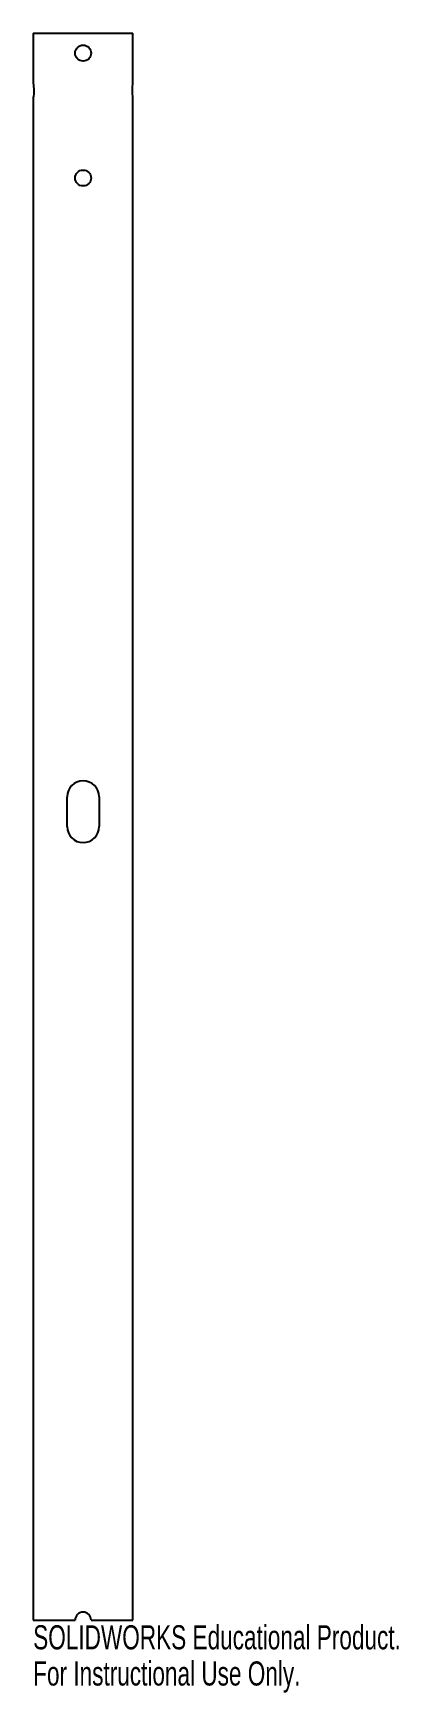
# Model space of a CAD drawing. Header units: millimetres. Extents: x -10 to 63, y -15 to 318.
import ezdxf

# ---------------------------------------------------------------- set-up
doc = ezdxf.new("R2010")
doc.units = ezdxf.units.MM
doc.styles.add('SLDTEXTSTYLE0', font='TXT', dxfattribs={"width": 0.7})

msp = doc.modelspace()

# ---------------------------------------------------------------- linework, layer by layer
at = {"color": 7, "linetype": 'Continuous', "lineweight": 25}
for p, q in [((-10, 318), (-10, 308.09)), ((-10, 318), (10, 318)), ((10, 308.09), (10, 318)), ((-10, 304.91), (-10, 0)), ((10, 0), (10, 304.91)), ((-3.2, 159), (-3.2, 165)), ((3.2, 165), (3.2, 159)), ((-10, 0), (-1.6, 0)), ((1.6, 0), (10, 0))]:
    msp.add_line(p, q, dxfattribs=at)
at = {"color": 7, "linetype": 'Continuous', "lineweight": 25, "flags": 128}
for points in [[(-10, 308.09), (-9.99, 308), (-9.95, 307.75), (-9.91, 307.35), (-9.88, 306.85), (-9.87, 306.32), (-9.89, 305.81), (-9.93, 305.37), (-9.98, 305.06), (-10, 304.9), (-10, 304.91)], [(10, 304.91), (10, 304.9), (9.98, 305.05), (9.94, 305.35), (9.9, 305.79), (9.87, 306.31), (9.88, 306.84), (9.91, 307.33), (9.95, 307.73), (9.99, 308), (10, 308.09), (10, 308.09)]]:
    msp.add_lwpolyline(points, dxfattribs=at)
at = {"color": 7, "linetype": 'Continuous', "lineweight": 25}
for centre in [(0, 314), (0, 288.98)]:
    msp.add_circle(centre, 1.6, dxfattribs=at)
for centre, radius, start, end in [((0, 165), 3.2, 0, 180), ((0, 159), 3.2, 180, 0), ((0, 0), 1.6, 0, 180)]:
    msp.add_arc(centre, radius, start, end, dxfattribs=at)

# ---------------------------------------------------------------- texts
at = {"color": 7, "linetype": 'Continuous', "char_height": 4.8336, "attachment_point": 1, "style": 'SLDTEXTSTYLE0'}
for s, insert in [('SOLIDWORKS Educational Product.', (-10, -1.02)), ('For Instructional Use Only.', (-10, -8.27))]:
    msp.add_mtext(s, dxfattribs=dict(at, insert=insert))

doc.saveas('drawing.dxf')
